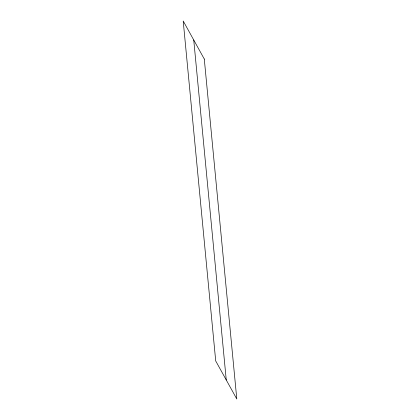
<?xml version="1.0" encoding="UTF-8"?>
<svg xmlns="http://www.w3.org/2000/svg" width="420" height="420" viewBox="0 0 420 420"><rect width="100%" height="100%" fill="white"/><g stroke="black" fill="none" stroke-linecap="round" stroke-linejoin="round"><path stroke-width="0.63" d="M193.746 40.016L226.254 379.985M204.288 59.036L183.204 21L215.712 360.964L236.796 399L204.288 59.036"/></g></svg>
